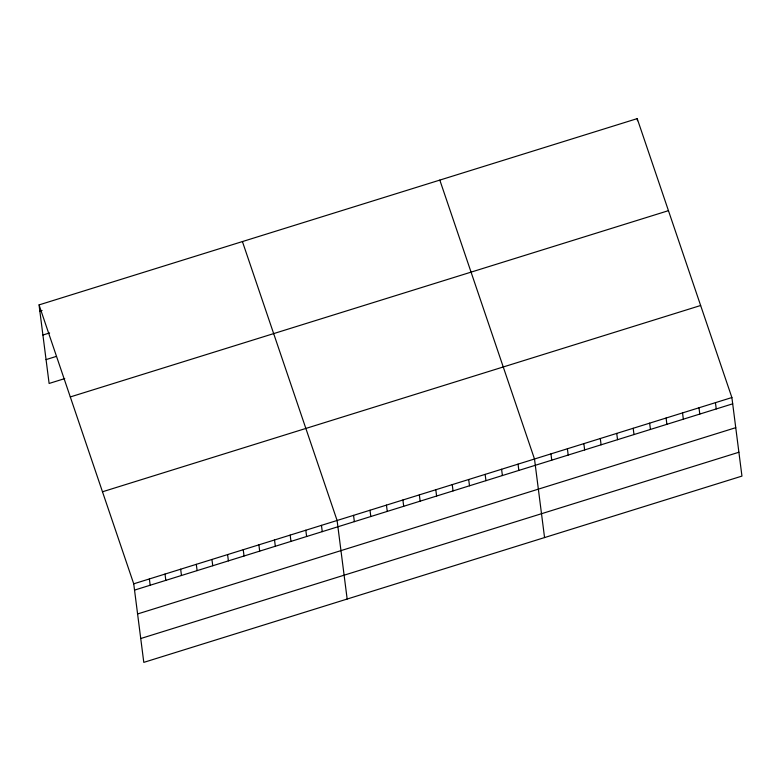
<?xml version="1.0" encoding="UTF-8"?>
<svg xmlns="http://www.w3.org/2000/svg" width="781" height="781" viewBox="0 0 781 781"><rect width="100%" height="100%" fill="white"/><g stroke="black" fill="none" stroke-linecap="round" stroke-linejoin="round"><path stroke-width="1.17" d="M39.05 304.902L637.208 118.624L731.885 397.539L741.95 476.098L143.792 662.376L133.727 583.817L39.05 304.902L49.115 383.461L64.755 378.59M39.851 311.18L42.086 310.487M42.906 335.029L49.613 332.94M46.059 359.602L56.115 356.478M70.29 396.943L668.448 210.665M102.487 491.776L700.645 305.498M133.727 583.817L731.885 397.539M134.537 590.104L732.695 403.826M137.593 613.954L735.751 427.676M140.736 638.526L738.894 452.248M439.82 180.089L534.497 459.013L544.562 537.572M242.422 241.563L337.099 520.488L347.164 599.047M715.435 402.664L716.245 408.941M698.985 407.789L699.796 414.067M682.535 412.915L683.346 419.192M637.208 118.624L637.481 120.713M666.086 418.03L666.896 424.317M649.636 423.156L650.446 429.433M633.186 428.281L633.996 434.558M616.736 433.406L617.546 439.683M600.296 438.522L601.097 444.809M583.846 443.647L584.647 449.924M567.397 448.772L568.197 455.05M550.947 453.888L551.747 460.175M518.047 464.139L518.848 470.416M501.597 469.264L502.398 475.541M485.147 474.379L485.948 480.666M468.698 479.505L469.498 485.782M452.248 484.63L453.048 490.907M435.798 489.755L436.599 496.033M419.348 494.871L420.149 501.158M402.898 499.996L403.699 506.273M386.449 505.122L387.259 511.399M369.999 510.237L370.809 516.524M353.549 515.362L354.359 521.64M321.46 525.359L322.26 531.636M305.81 530.231L306.621 536.508M290.171 535.102L290.971 541.379M274.522 539.974L275.332 546.251M258.882 544.845L259.683 551.122M243.233 549.717L244.043 555.994M227.593 554.588L228.394 560.865M211.944 559.46L212.754 565.747M196.304 564.331L197.105 570.618M180.665 569.203L181.465 575.49M165.016 574.074L165.816 580.361M149.376 578.946L150.177 585.233"/></g></svg>
